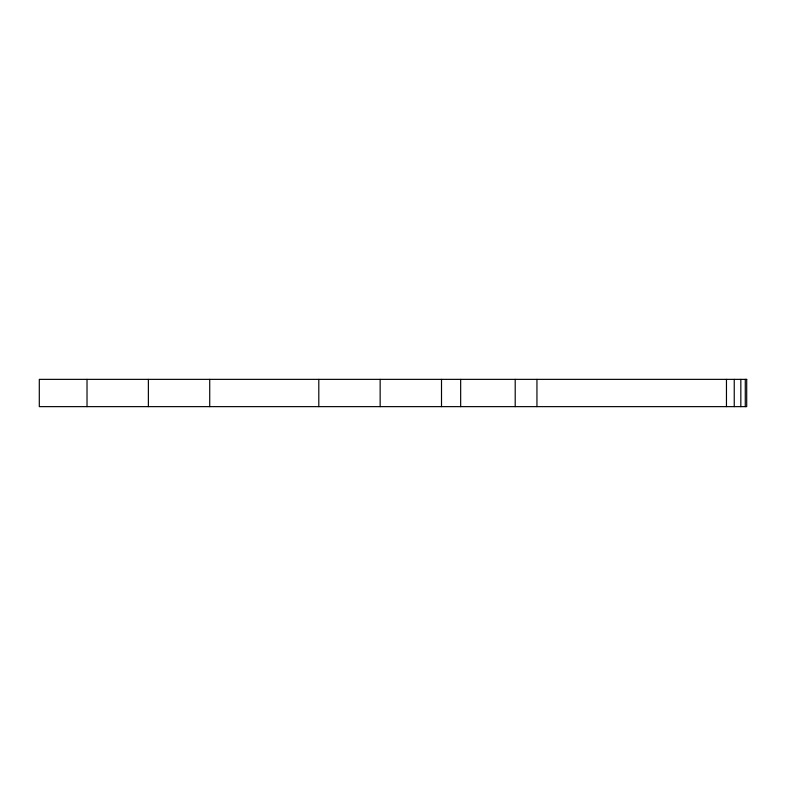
<?xml version="1.0" encoding="UTF-8"?>
<svg xmlns="http://www.w3.org/2000/svg" width="786" height="786" viewBox="0 0 786 786"><rect width="100%" height="100%" fill="white"/><g stroke="black" fill="none" stroke-linecap="round" stroke-linejoin="round"><path stroke-width="1.18" d="M745.275 379.363L745.275 406.637M740.834 379.363L740.834 406.637M734.242 379.363L734.242 406.637M726.461 379.363L726.461 406.637M536.946 379.363L536.946 406.637M515.203 379.363L515.203 406.637M460.665 379.363L460.665 406.637M441.506 379.363L441.506 406.637M380.149 379.363L380.149 406.637M318.802 379.363L318.802 406.637M209.724 379.363L209.724 406.637M148.377 379.363L148.377 406.637M87.02 379.363L87.02 406.637M746.7 379.363L39.3 379.363L39.3 406.637L746.7 406.637L746.7 379.363"/></g></svg>
